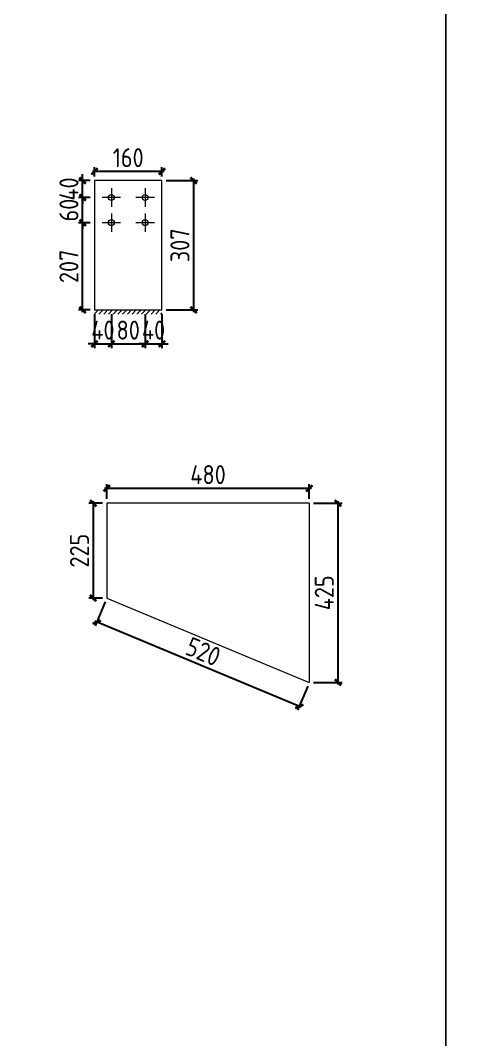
# Model space of a CAD drawing. Extents: x 485428 to 797698, y 56414 to 211814.
# Drawn here: x 681021 to 683150, y 150179 to 155016 of the extents above; entities that cross this region are included whole.
import ezdxf

# ---------------------------------------------------------------- set-up
doc = ezdxf.new("R2010")
doc.units = 0
doc.header["$LTSCALE"] = 1000
doc.header["$MEASUREMENT"] = 0
doc.styles.get("Standard").update_dxf_attribs({"font": 'gbenor.shx', "bigfont": 'gbcbig.shx'})
doc.dimstyles.get("Standard").update_dxf_attribs({"dimscale": 100, "dimtxt": 2, "dimasz": 0.4, "dimexe": 0.5, "dimexo": 1, "dimgap": 0.5, "dimtad": 1, "dimdec": 0, "dimzin": 0, "dimdsep": 46, "dimtxsty": 'Standard', "dimblk": 'ARCHTICK', "dimcen": 0.09, "dimadec": 0, "dimazin": 0, "dimtfac": 1, "dimtdec": 0, "dimtix": 1, "dimtmove": 2, "dimatfit": 3, "dimfxl": 1, "dimtolj": 1, "dimtzin": 0, "dimarcsym": 0})

# ---------------------------------------------------------------- blocks, each defined once
blk = doc.blocks.new('_ArchTick')
at = {"color": 0, "linetype": 'ByBlock', "const_width": 0.4}
blk.add_lwpolyline([(-0.5, -0.5), (0.5, 0.5)], dxfattribs=at)
blk = doc.blocks.new('*D509')
at = {"color": 3, "lineweight": -2}
for p, q in [((681372, 153621.5), (681372, 153460.9)), ((681452, 153621.5), (681452, 153460.9)), ((681372, 153480.9), (681342, 153480.9)), ((681372, 153480.9), (681452, 153480.9)), ((681452, 153480.9), (681482, 153480.9))]:
    blk.add_line(p, q, dxfattribs=at)
at = {"layer": 'Defpoints', "color": 0}
for p in [(681372, 153641.5), (681452, 153641.5), (681452, 153480.9)]:
    blk.add_point(p, dxfattribs=at)
at = {"color": 3, "lineweight": -2, "xscale": 30, "yscale": 30, "zscale": 30}
blk.add_blockref('_ArchTick', (681372, 153480.9), dxfattribs=at)
at = {"color": 3, "lineweight": -2, "xscale": 30, "yscale": 30, "zscale": 30, "rotation": 180}
blk.add_blockref('_ArchTick', (681452, 153480.9), dxfattribs=at)
at = {"color": 0, "lineweight": 15, "insert": (681412, 153545.9), "char_height": 90, "attachment_point": 5}
blk.add_mtext('\\A1;40', dxfattribs=at)
blk = doc.blocks.new('*D504')
at = {"color": 3, "lineweight": -2}
for p, q in [((681452, 153621.5), (681452, 153460.9)), ((681612, 153621.5), (681612, 153460.9)), ((681442, 153480.9), (681622, 153480.9))]:
    blk.add_line(p, q, dxfattribs=at)
at = {"layer": 'Defpoints', "color": 0}
for p in [(681452, 153641.5), (681612, 153641.5), (681612, 153480.9)]:
    blk.add_point(p, dxfattribs=at)
at = {"color": 3, "lineweight": -2, "xscale": 30, "yscale": 30, "zscale": 30, "rotation": 180}
blk.add_blockref('_ArchTick', (681452, 153480.9), dxfattribs=at)
at = {"color": 3, "lineweight": -2, "xscale": 30, "yscale": 30, "zscale": 30}
blk.add_blockref('_ArchTick', (681612, 153480.9), dxfattribs=at)
at = {"color": 0, "lineweight": 15, "insert": (681532, 153545.9), "char_height": 90, "attachment_point": 5}
blk.add_mtext('\\A1;80', dxfattribs=at)
blk = doc.blocks.new('*D505')
at = {"color": 3, "lineweight": -2}
for p, q in [((681612, 153621.5), (681612, 153460.9)), ((681692, 153621.5), (681692, 153460.9)), ((681612, 153480.9), (681582, 153480.9)), ((681612, 153480.9), (681692, 153480.9)), ((681692, 153480.9), (681722, 153480.9))]:
    blk.add_line(p, q, dxfattribs=at)
at = {"layer": 'Defpoints', "color": 0}
for p in [(681612, 153641.5), (681692, 153641.5), (681692, 153480.9)]:
    blk.add_point(p, dxfattribs=at)
at = {"color": 3, "lineweight": -2, "xscale": 30, "yscale": 30, "zscale": 30}
blk.add_blockref('_ArchTick', (681612, 153480.9), dxfattribs=at)
at = {"color": 3, "lineweight": -2, "xscale": 30, "yscale": 30, "zscale": 30, "rotation": 180}
blk.add_blockref('_ArchTick', (681692, 153480.9), dxfattribs=at)
at = {"color": 0, "lineweight": 15, "insert": (681652, 153545.9), "char_height": 90, "attachment_point": 5}
blk.add_mtext('\\A1;40', dxfattribs=at)
blk = doc.blocks.new('*D506')
at = {"color": 3, "lineweight": -2}
for p, q in [((681352, 154055.5), (681295.9, 154055.5)), ((681315.9, 153631.5), (681315.9, 154065.5)), ((681352, 153641.5), (681295.9, 153641.5))]:
    blk.add_line(p, q, dxfattribs=at)
at = {"layer": 'Defpoints', "color": 0}
for p in [(681315.9, 154055.5), (681372, 154055.5), (681372, 153641.5)]:
    blk.add_point(p, dxfattribs=at)
at = {"color": 3, "lineweight": -2, "xscale": 30, "yscale": 30, "zscale": 30}
for p, rotation in [((681315.9, 154055.5), 90), ((681315.9, 153641.5), 270)]:
    blk.add_blockref('_ArchTick', p, dxfattribs=dict(at, rotation=rotation))
at = {"color": 0, "lineweight": 15, "insert": (681250.9, 153848.5), "char_height": 90, "attachment_point": 5, "rotation": 90}
blk.add_mtext('\\A1;207', dxfattribs=at)
blk = doc.blocks.new('*D507')
at = {"color": 3, "lineweight": -2}
for p, q in [((681352, 154175.5), (681295.9, 154175.5)), ((681315.9, 154175.5), (681315.9, 154205.5)), ((681315.9, 154055.5), (681315.9, 154175.5)), ((681352, 154055.5), (681295.9, 154055.5)), ((681315.9, 154055.5), (681315.9, 154025.5))]:
    blk.add_line(p, q, dxfattribs=at)
at = {"layer": 'Defpoints', "color": 0}
for p in [(681315.9, 154175.5), (681372, 154175.5), (681372, 154055.5)]:
    blk.add_point(p, dxfattribs=at)
at = {"color": 3, "lineweight": -2, "xscale": 30, "yscale": 30, "zscale": 30}
for p, rotation in [((681315.9, 154175.5), 270), ((681315.9, 154055.5), 90)]:
    blk.add_blockref('_ArchTick', p, dxfattribs=dict(at, rotation=rotation))
at = {"color": 0, "lineweight": 15, "insert": (681250.9, 154115.5), "char_height": 90, "attachment_point": 5, "rotation": 90}
blk.add_mtext('\\A1;60', dxfattribs=at)
blk = doc.blocks.new('*D510')
at = {"color": 3, "lineweight": -2}
for p, q in [((681315.9, 154255.5), (681315.9, 154285.5)), ((681352, 154255.5), (681295.9, 154255.5)), ((681315.9, 154175.5), (681315.9, 154255.5)), ((681352, 154175.5), (681295.9, 154175.5)), ((681315.9, 154175.5), (681315.9, 154145.5))]:
    blk.add_line(p, q, dxfattribs=at)
at = {"layer": 'Defpoints', "color": 0}
for p in [(681315.9, 154255.5), (681372, 154255.5), (681372, 154175.5)]:
    blk.add_point(p, dxfattribs=at)
at = {"color": 3, "lineweight": -2, "xscale": 30, "yscale": 30, "zscale": 30}
for p, rotation in [((681315.9, 154255.5), 270), ((681315.9, 154175.5), 90)]:
    blk.add_blockref('_ArchTick', p, dxfattribs=dict(at, rotation=rotation))
at = {"color": 0, "lineweight": 15, "insert": (681250.9, 154215.5), "char_height": 90, "attachment_point": 5, "rotation": 90}
blk.add_mtext('\\A1;40', dxfattribs=at)
blk = doc.blocks.new('*D511')
at = {"color": 3, "lineweight": -2}
for p, q in [((681702, 154299.1), (681362, 154299.1)), ((681372, 154275.5), (681372, 154319.1)), ((681692, 154275.5), (681692, 154319.1))]:
    blk.add_line(p, q, dxfattribs=at)
at = {"layer": 'Defpoints', "color": 0}
for p in [(681372, 154299.1), (681372, 154255.5), (681692, 154255.5)]:
    blk.add_point(p, dxfattribs=at)
at = {"color": 3, "lineweight": -2, "xscale": 30, "yscale": 30, "zscale": 30, "rotation": 180}
blk.add_blockref('_ArchTick', (681372, 154299.1), dxfattribs=at)
at = {"color": 3, "lineweight": -2, "xscale": 30, "yscale": 30, "zscale": 30}
blk.add_blockref('_ArchTick', (681692, 154299.1), dxfattribs=at)
at = {"color": 0, "lineweight": 15, "insert": (681532, 154364.1), "char_height": 90, "attachment_point": 5}
blk.add_mtext('\\A1;160', dxfattribs=at)
blk = doc.blocks.new('*D508')
at = {"color": 3, "lineweight": -2}
for p, q in [((681712, 154255.5), (681862.1, 154255.5)), ((681842.1, 154265.5), (681842.1, 153631.5)), ((681712, 153641.5), (681862.1, 153641.5))]:
    blk.add_line(p, q, dxfattribs=at)
at = {"layer": 'Defpoints', "color": 0}
for p in [(681692, 154255.5), (681692, 153641.5), (681842.1, 153641.5)]:
    blk.add_point(p, dxfattribs=at)
at = {"color": 3, "lineweight": -2, "xscale": 30, "yscale": 30, "zscale": 30}
for p, rotation in [((681842.1, 154255.5), 90), ((681842.1, 153641.5), 270)]:
    blk.add_blockref('_ArchTick', p, dxfattribs=dict(at, rotation=rotation))
at = {"color": 0, "lineweight": 15, "insert": (681777.1, 153948.5), "char_height": 90, "attachment_point": 5, "rotation": 90}
blk.add_mtext('\\A1;307', dxfattribs=at)
blk = doc.blocks.new('*D529')
at = {"color": 3, "lineweight": -2}
for p, q in [((681410.3, 152724.6), (681345.8, 152724.6)), ((681365.8, 152734.6), (681365.8, 152264.6)), ((681410.3, 152274.6), (681345.8, 152274.6))]:
    blk.add_line(p, q, dxfattribs=at)
at = {"layer": 'Defpoints', "color": 0}
for p in [(681430.3, 152724.6), (681365.8, 152274.6), (681430.3, 152274.6)]:
    blk.add_point(p, dxfattribs=at)
at = {"color": 3, "lineweight": -2, "xscale": 30, "yscale": 30, "zscale": 30}
for p, rotation in [((681365.8, 152724.6), 90), ((681365.8, 152274.6), 270)]:
    blk.add_blockref('_ArchTick', p, dxfattribs=dict(at, rotation=rotation))
at = {"color": 0, "lineweight": 15, "insert": (681300.8, 152499.6), "char_height": 90, "attachment_point": 5, "rotation": 90}
blk.add_mtext('\\A1;225', dxfattribs=at)
blk = doc.blocks.new('*D526')
at = {"color": 3, "lineweight": -2}
for p, q in [((681420.3, 152795.2), (682400.3, 152795.2)), ((681430.3, 152744.6), (681430.3, 152815.2)), ((682390.3, 152744.6), (682390.3, 152815.2))]:
    blk.add_line(p, q, dxfattribs=at)
at = {"layer": 'Defpoints', "color": 0}
for p in [(682390.3, 152795.2), (681430.3, 152724.6), (682390.3, 152724.6)]:
    blk.add_point(p, dxfattribs=at)
at = {"color": 3, "lineweight": -2, "xscale": 30, "yscale": 30, "zscale": 30, "rotation": 180}
blk.add_blockref('_ArchTick', (681430.3, 152795.2), dxfattribs=at)
at = {"color": 3, "lineweight": -2, "xscale": 30, "yscale": 30, "zscale": 30}
blk.add_blockref('_ArchTick', (682390.3, 152795.2), dxfattribs=at)
at = {"color": 0, "lineweight": 15, "insert": (681910.3, 152860.2), "char_height": 90, "attachment_point": 5}
blk.add_mtext('\\A1;480', dxfattribs=at)
blk = doc.blocks.new('*D527')
at = {"color": 3, "lineweight": -2}
for p, q in [((681422.6, 152256.2), (681375, 152142)), ((682352, 151756.6), (681373.5, 152164.3)), ((682382.6, 151856.2), (682335, 151742))]:
    blk.add_line(p, q, dxfattribs=at)
at = {"layer": 'Defpoints', "color": 0}
for p in [(681430.3, 152274.6), (681382.7, 152160.5), (682390.3, 151874.6)]:
    blk.add_point(p, dxfattribs=at)
at = {"color": 3, "lineweight": -2, "xscale": 30, "yscale": 30, "zscale": 30}
for p, rotation in [((681382.7, 152160.5), 157.3801350519556), ((682342.7, 151760.5), 337.3801350519557)]:
    blk.add_blockref('_ArchTick', p, dxfattribs=dict(at, rotation=rotation))
at = {"color": 0, "lineweight": 15, "insert": (681887.7, 152020.5), "char_height": 90, "attachment_point": 5, "rotation": 337.3801}
blk.add_mtext('\\A1;520', dxfattribs=at)
blk = doc.blocks.new('*D528')
at = {"color": 3, "lineweight": -2}
for p, q in [((682410.3, 152724.6), (682546.3, 152724.6)), ((682526.3, 152734.6), (682526.3, 151864.6)), ((682410.3, 151874.6), (682546.3, 151874.6))]:
    blk.add_line(p, q, dxfattribs=at)
at = {"layer": 'Defpoints', "color": 0}
for p in [(682390.3, 152724.6), (682390.3, 151874.6), (682526.3, 151874.6)]:
    blk.add_point(p, dxfattribs=at)
at = {"color": 3, "lineweight": -2, "xscale": 30, "yscale": 30, "zscale": 30}
for p, rotation in [((682526.3, 152724.6), 90), ((682526.3, 151874.6), 270)]:
    blk.add_blockref('_ArchTick', p, dxfattribs=dict(at, rotation=rotation))
at = {"color": 0, "lineweight": 15, "insert": (682461.3, 152299.6), "char_height": 90, "attachment_point": 5, "rotation": 90}
blk.add_mtext('\\A1;425', dxfattribs=at)

msp = doc.modelspace()

# ---------------------------------------------------------------- hatches: boundary and pattern name
at = {"lineweight": 15}
h = msp.add_hatch(dxfattribs=at)
h.set_pattern_fill('ANSI31', color=256, scale=10, style=0)
h.set_pattern_definition([(45, (198787.289, -41661.095), (-11.22532015, 11.22532015), [])])
h.paths.add_polyline_path([(681692, 153641.5), (681681.8, 153641.5), (681692, 153628.2)], flags=17)
h.paths.add_polyline_path([(681681.8, 153641.5), (681372, 153641.5), (681372, 153621.5), (681692, 153621.5), (681692, 153628.2)])

# ---------------------------------------------------------------- linework, layer by layer
for p, q in [((681372, 154255.5), (681372, 153641.5)), ((681692, 154255.5), (681372, 154255.5)), ((681692, 153641.5), (681692, 154255.5)), ((681496, 154175.5), (681408, 154175.5)), ((681452, 154219.5), (681452, 154131.5)), ((681656, 154175.5), (681568, 154175.5)), ((681612, 154219.5), (681612, 154131.5)), ((681452, 154099.5), (681452, 154011.5)), ((681612, 154099.5), (681612, 154011.5)), ((681496, 154055.5), (681408, 154055.5)), ((681656, 154055.5), (681568, 154055.5)), ((681372, 153641.5), (681692, 153641.5)), ((682390.3, 152724.6), (681430.3, 152724.6)), ((681430.3, 152724.6), (681430.3, 152274.6)), ((682390.3, 152724.6), (682390.3, 151874.6)), ((681430.3, 152274.6), (682390.3, 151874.6))]:
    msp.add_line(p, q, dxfattribs=at)
for points in [[(672538.1, 155114.2), (683038.1, 155114.2), (683038.1, 140264.2), (672538.1, 140264.2)], [(683038.1, 155114.2), (693538.1, 155114.2), (693538.1, 140264.2), (683038.1, 140264.2)]]:
    msp.add_lwpolyline(points, close=True, dxfattribs=at)
for centre in [(681452, 154175.5), (681612, 154175.5), (681452, 154055.5), (681612, 154055.5)]:
    msp.add_circle(centre, 14, dxfattribs=at)

# ---------------------------------------------------------------- dimensions: what is measured, and where the dimension line sits
for p1, p2, distance, picture, middle in [((681692, 154255.5), (681372, 154255.5), -43.6, '*D511', (681532, 154364.1)), ((681692, 154255.5), (681692, 153641.5), 150, '*D508', (681777.1, 153948.5)), ((681430.3, 152724.6), (682390.3, 152724.6), 70.5, '*D526', (681910.3, 152860.2)), ((681430.3, 152724.6), (681430.3, 152274.6), -64.5, '*D529', (681300.8, 152499.6)), ((682390.3, 152724.6), (682390.3, 151874.6), 136, '*D528', (682461.3, 152299.6)), ((682390.3, 151874.6), (681430.3, 152274.6), 123.6, '*D527', (681887.7, 152020.5))]:
    dim = msp.add_aligned_dim(p1=p1, p2=p2, distance=distance, dimstyle='Standard', override={"dimtxt": 0.9, "dimasz": 0.3, "dimexe": 0.2, "dimexo": 0.2, "dimgap": 0.2, "dimlfac": 0.5, "dimdle": 0.1, "dimclrd": 3, "dimclre": 3}, dxfattribs=at)
    dim.commit()
    dim.dimension.update_dxf_attribs({"geometry": picture, "text_midpoint": middle})
for base, p1, p2, picture, middle in [((681315.9, 154255.5), (681372, 154175.5), (681372, 154255.5), '*D510', (681250.9, 154215.5)), ((681315.9, 154175.5), (681372, 154055.5), (681372, 154175.5), '*D507', (681250.9, 154115.5)), ((681315.9, 154055.5), (681372, 153641.5), (681372, 154055.5), '*D506', (681250.9, 153848.5))]:
    dim = msp.add_linear_dim(base=base, p1=p1, p2=p2, angle=90, dimstyle='Standard', override={"dimtxt": 0.9, "dimasz": 0.3, "dimexe": 0.2, "dimexo": 0.2, "dimgap": 0.2, "dimlfac": 0.5, "dimdle": 0.1, "dimclrd": 3, "dimclre": 3}, dxfattribs=at)
    dim.commit()
    dim.dimension.update_dxf_attribs({"geometry": picture, "text_midpoint": middle})
for base, p1, p2, picture, middle in [((681452, 153480.9), (681372, 153641.5), (681452, 153641.5), '*D509', (681412, 153545.9)), ((681612, 153480.9), (681452, 153641.5), (681612, 153641.5), '*D504', (681532, 153545.9)), ((681692, 153480.9), (681612, 153641.5), (681692, 153641.5), '*D505', (681652, 153545.9))]:
    dim = msp.add_linear_dim(base=base, p1=p1, p2=p2, dimstyle='Standard', override={"dimtxt": 0.9, "dimasz": 0.3, "dimexe": 0.2, "dimexo": 0.2, "dimgap": 0.2, "dimlfac": 0.5, "dimdle": 0.1, "dimclrd": 3, "dimclre": 3}, dxfattribs=at)
    dim.commit()
    dim.dimension.update_dxf_attribs({"geometry": picture, "text_midpoint": middle})

doc.saveas('drawing.dxf')
